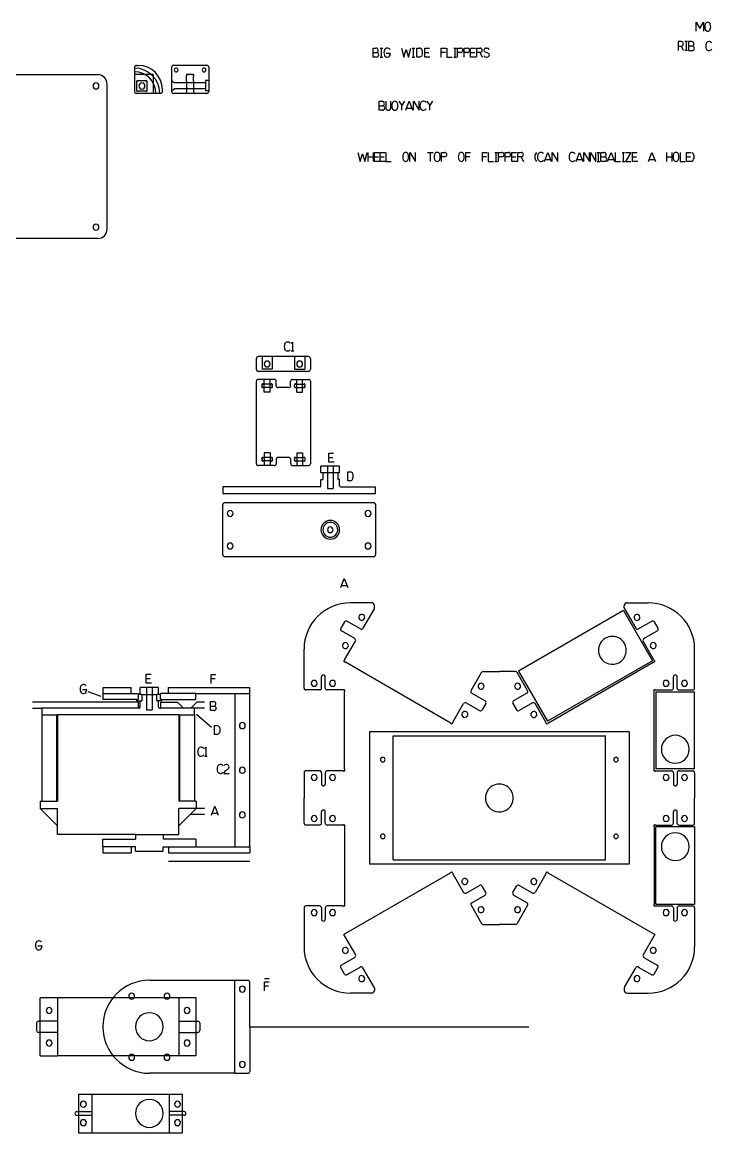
# Model space of a CAD drawing. Header units: inches. Extents: x -146 to 45, y -22 to 80.
# Drawn here: x -23.49 to -8.9, y 29.36 to 52.88 of the extents above; entities that cross this region are included whole.
import ezdxf

# ---------------------------------------------------------------- set-up
doc = ezdxf.new("R2010")
doc.units = ezdxf.units.IN
doc.layers.get('0').update_dxf_attribs({"linetype": 'CONTINUOUS'})
for name, color, linetype in [('1', 7, 'CONTINUOUS'), ('2', 7, 'CONTINUOUS'), ('21', 7, 'CONTINUOUS'), ('22', 7, 'CONTINUOUS'), ('23', 7, 'CONTINUOUS'), ('24', 7, 'CONTINUOUS'), ('25', 7, 'CONTINUOUS'), ('3', 7, 'CONTINUOUS'), ('4', 7, 'CONTINUOUS'), ('5', 7, 'CONTINUOUS'), ('6', 7, 'CONTINUOUS')]:
    doc.layers.add(name, color=color, linetype=linetype)

msp = doc.modelspace()

# ---------------------------------------------------------------- linework, layer by layer
at = {"color": 0, "linetype": 'CONTINUOUS'}
for p, q in [((-21.787, 38.788), (-21.185, 38.788)), ((-21.787, 38.788), (-21.787, 38.663)), ((-21.185, 38.663), (-21.185, 38.788)), ((-20.397, 38.663), (-20.397, 38.788)), ((-20.397, 38.788), (-18.676, 38.788)), ((-19.818, 38.663), (-18.676, 38.663)), ((-18.676, 38.663), (-18.676, 38.788)), ((-21.787, 35.415), (-21.787, 35.29)), ((-21.787, 35.29), (-21.185, 35.29)), ((-21.185, 35.415), (-21.185, 35.29)), ((-20.397, 35.415), (-20.397, 35.29)), ((-20.397, 35.29), (-18.676, 35.29)), ((-19.807, 35.415), (-18.676, 35.415)), ((-18.676, 35.415), (-18.676, 35.29)), ((-20.802, 32.591), (-18.991, 32.591)), ((-18.991, 32.591), (-18.716, 32.591)), ((-18.676, 31.606), (-18.676, 32.551)), ((-18.676, 31.606), (-18.676, 30.662)), ((-18.676, 31.606), (-12.771, 31.606)), ((-18.991, 30.622), (-20.802, 30.622)), ((-18.991, 30.622), (-18.716, 30.622))]:
    msp.add_line(p, q, dxfattribs=at)
for centre, radius, start, end in [((-20.802, 31.606), 0.984, 90, 270), ((-18.834, 32.404), 0.063, 360, 180), ((-18.716, 32.551), 0.0394, 360, 90), ((-21.176, 32.254), 0.063, 360, 180), ((-21.176, 32.254), 0.063, 180, 360), ((-20.428, 32.254), 0.063, 360, 180), ((-20.428, 32.254), 0.063, 180, 360), ((-18.834, 32.404), 0.063, 180, 360), ((-20.802, 31.606), 0.295, 360, 180), ((-20.802, 31.606), 0.295, 180, 360), ((-21.176, 30.959), 0.063, 360, 180), ((-21.176, 30.959), 0.063, 180, 360), ((-20.428, 30.959), 0.063, 360, 180), ((-20.428, 30.959), 0.063, 180, 360), ((-18.834, 30.809), 0.063, 360, 180), ((-18.834, 30.809), 0.063, 180, 360), ((-18.716, 30.662), 0.0394, 270, 360)]:
    msp.add_arc(centre, radius, start, end, dxfattribs=at)
at = {"layer": '1', "color": 1, "linetype": 'CONTINUOUS'}
for centre, start, end in [((-18.309, 45.642), 360, 180), ((-18.309, 45.642), 180, 360), ((-17.62, 45.642), 360, 180), ((-17.62, 45.642), 180, 360), ((-19.09, 42.476), 360, 180), ((-19.09, 42.476), 180, 360), ((-16.173, 42.476), 360, 180), ((-16.173, 42.476), 180, 360), ((-19.09, 41.787), 360, 180), ((-19.09, 41.787), 180, 360), ((-16.173, 41.787), 360, 180), ((-16.173, 41.787), 180, 360)]:
    msp.add_arc(centre, 0.063, start, end, dxfattribs=at)
at = {"layer": '2', "color": 2, "linetype": 'CONTINUOUS'}
for p, q in [((-18.535, 45.642), (-18.535, 45.76)), ((-18.535, 45.524), (-18.535, 45.642)), ((-18.456, 45.8), (-18.496, 45.8)), ((-17.433, 45.8), (-18.456, 45.8)), ((-17.393, 45.76), (-17.393, 45.642)), ((-17.393, 45.642), (-17.393, 45.524)), ((-17.433, 45.485), (-18.496, 45.485)), ((-18.535, 43.529), (-18.535, 45.275)), ((-18.157, 45.314), (-18.496, 45.314)), ((-18.417, 45.173), (-18.417, 45.188)), ((-18.228, 45.216), (-18.389, 45.216)), ((-18.2, 45.173), (-18.2, 45.188)), ((-18.118, 45.181), (-18.118, 45.275)), ((-17.811, 45.181), (-17.811, 45.275)), ((-17.771, 45.314), (-17.433, 45.314)), ((-17.728, 45.173), (-17.728, 45.188)), ((-17.7, 45.216), (-17.539, 45.216)), ((-17.511, 45.173), (-17.511, 45.188)), ((-17.393, 45.275), (-17.393, 43.529)), ((-18.228, 45.145), (-18.389, 45.145)), ((-17.85, 45.141), (-18.078, 45.141)), ((-17.7, 45.145), (-17.539, 45.145)), ((-18.417, 43.631), (-18.417, 43.616)), ((-18.228, 43.659), (-18.389, 43.659)), ((-18.228, 43.588), (-18.389, 43.588)), ((-18.2, 43.631), (-18.2, 43.616)), ((-18.118, 43.623), (-18.118, 43.529)), ((-17.85, 43.663), (-18.078, 43.663)), ((-17.811, 43.623), (-17.811, 43.529)), ((-17.728, 43.631), (-17.728, 43.616)), ((-17.7, 43.659), (-17.539, 43.659)), ((-17.7, 43.588), (-17.539, 43.588)), ((-17.511, 43.631), (-17.511, 43.616)), ((-18.157, 43.49), (-18.496, 43.49)), ((-17.771, 43.49), (-17.433, 43.49)), ((-17.169, 43.336), (-17.169, 43.479)), ((-17.031, 43.479), (-17.169, 43.479)), ((-17.13, 43.336), (-17.169, 43.336)), ((-16.815, 43.336), (-17.13, 43.336)), ((-17.13, 43.336), (-17.13, 43.199)), ((-16.913, 43.479), (-17.031, 43.479)), ((-16.775, 43.479), (-16.913, 43.479)), ((-16.815, 43.336), (-16.815, 43.199)), ((-16.775, 43.336), (-16.815, 43.336)), ((-16.775, 43.336), (-16.775, 43.479)), ((-17.189, 43.043), (-19.248, 43.043)), ((-19.248, 43.043), (-19.248, 42.899)), ((-17.169, 43.062), (-17.169, 43.199)), ((-17.169, 43.199), (-17.13, 43.199)), ((-16.775, 43.199), (-16.815, 43.199)), ((-16.775, 43.062), (-16.775, 43.199)), ((-16.756, 43.043), (-16.015, 43.043)), ((-16.015, 42.899), (-16.015, 43.043)), ((-19.248, 42.899), (-16.015, 42.899)), ((-19.248, 41.6), (-19.248, 42.663)), ((-16.054, 42.702), (-19.208, 42.702)), ((-16.015, 42.663), (-16.015, 41.6)), ((-16.054, 41.56), (-19.208, 41.56)), ((-20.999, 38.645), (-20.999, 38.788)), ((-20.861, 38.788), (-20.999, 38.788)), ((-20.96, 38.645), (-20.999, 38.645)), ((-20.96, 38.645), (-20.96, 38.509)), ((-20.96, 38.645), (-20.861, 38.645)), ((-20.743, 38.788), (-20.861, 38.788)), ((-20.861, 38.645), (-20.743, 38.645)), ((-20.606, 38.788), (-20.743, 38.788)), ((-20.743, 38.645), (-20.645, 38.645)), ((-20.606, 38.645), (-20.645, 38.645)), ((-20.645, 38.509), (-20.645, 38.645)), ((-20.606, 38.645), (-20.606, 38.788)), ((-18.991, 38.663), (-18.991, 35.415)), ((-18.676, 35.415), (-18.676, 38.663)), ((-23.078, 38.352), (-23.078, 38.209)), ((-21.039, 38.352), (-23.078, 38.352)), ((-21.019, 38.352), (-21.039, 38.352)), ((-20.999, 38.372), (-20.999, 38.509)), ((-20.999, 38.509), (-20.96, 38.509)), ((-20.606, 38.509), (-20.645, 38.509)), ((-20.606, 38.372), (-20.606, 38.509)), ((-20.586, 38.352), (-20.566, 38.352)), ((-20.082, 38.352), (-20.566, 38.352)), ((-19.924, 38.352), (-20.082, 38.352)), ((-19.845, 38.352), (-19.924, 38.352)), ((-19.845, 38.209), (-19.845, 38.352)), ((-23.078, 38.209), (-23.078, 36.384)), ((-23.078, 38.209), (-22.763, 38.209)), ((-22.763, 36.384), (-22.763, 38.209)), ((-22.763, 38.209), (-22.744, 38.209)), ((-20.179, 38.209), (-20.16, 38.209)), ((-20.16, 36.384), (-20.16, 38.209)), ((-20.16, 38.209), (-19.845, 38.209)), ((-19.845, 38.209), (-19.845, 36.384)), ((-18.991, 30.622), (-18.991, 32.591))]:
    msp.add_line(p, q, dxfattribs=at)
for centre, radius, start, end in [((-18.496, 45.76), 0.0394, 90, 180), ((-17.433, 45.76), 0.0394, 360, 90), ((-18.496, 45.524), 0.0394, 180, 270), ((-17.433, 45.524), 0.0394, 270, 0), ((-18.496, 45.275), 0.0394, 90, 180), ((-18.406, 45.205), 0.0157, 135, 211.3997), ((-18.406, 45.156), 0.0157, 148.6003, 225), ((-18.433, 45.188), 0.0157, 360, 31.3997), ((-18.433, 45.173), 0.0157, 328.6003, 0), ((-18.406, 45.205), 0.0157, 58.6003, 135), ((-18.389, 45.232), 0.0157, 238.6003, 270), ((-18.228, 45.232), 0.0157, 270, 301.3997), ((-18.212, 45.205), 0.0157, 45, 121.3997), ((-18.212, 45.205), 0.0157, 328.6003, 45), ((-18.185, 45.188), 0.0157, 148.6003, 180), ((-18.185, 45.173), 0.0157, 180, 211.3997), ((-18.212, 45.156), 0.0157, 315, 31.3997), ((-18.157, 45.275), 0.0394, 360, 90), ((-18.078, 45.181), 0.0394, 180, 270), ((-17.85, 45.181), 0.0394, 270, 360), ((-17.771, 45.275), 0.0394, 90, 180), ((-17.717, 45.205), 0.0157, 135, 211.3997), ((-17.717, 45.156), 0.0157, 148.6003, 225), ((-17.744, 45.188), 0.0157, 360, 31.3997), ((-17.744, 45.173), 0.0157, 328.6003, 0), ((-17.717, 45.205), 0.0157, 58.6003, 135), ((-17.7, 45.232), 0.0157, 238.6003, 270), ((-17.539, 45.232), 0.0157, 270, 301.3997), ((-17.523, 45.205), 0.0157, 45, 121.3997), ((-17.523, 45.205), 0.0157, 328.6003, 45), ((-17.496, 45.188), 0.0157, 148.6003, 180), ((-17.496, 45.173), 0.0157, 180, 211.3997), ((-17.523, 45.156), 0.0157, 315, 31.3997), ((-17.433, 45.275), 0.0394, 360, 90), ((-18.406, 45.156), 0.0157, 225, 301.3997), ((-18.389, 45.129), 0.0157, 90, 121.3997), ((-18.228, 45.129), 0.0157, 58.6003, 90), ((-18.212, 45.156), 0.0157, 238.6003, 315), ((-17.717, 45.156), 0.0157, 225, 301.3997), ((-17.7, 45.129), 0.0157, 90, 121.3997), ((-17.539, 45.129), 0.0157, 58.6003, 90), ((-17.523, 45.156), 0.0157, 238.6003, 315), ((-18.496, 43.529), 0.0394, 180, 270), ((-18.406, 43.648), 0.0157, 135, 211.3997), ((-18.406, 43.599), 0.0157, 148.6003, 225), ((-18.433, 43.631), 0.0157, 360, 31.3997), ((-18.433, 43.616), 0.0157, 328.6003, 0), ((-18.406, 43.648), 0.0157, 58.6003, 135), ((-18.406, 43.599), 0.0157, 225, 301.3997), ((-18.389, 43.675), 0.0157, 238.6003, 270), ((-18.389, 43.572), 0.0157, 90, 121.3997), ((-18.228, 43.675), 0.0157, 270, 301.3997), ((-18.228, 43.572), 0.0157, 58.6003, 90), ((-18.212, 43.648), 0.0157, 45, 121.3997), ((-18.212, 43.599), 0.0157, 238.6003, 315), ((-18.212, 43.648), 0.0157, 328.6003, 45), ((-18.185, 43.631), 0.0157, 148.6003, 180), ((-18.185, 43.616), 0.0157, 180, 211.3997), ((-18.212, 43.599), 0.0157, 315, 31.3997), ((-18.157, 43.529), 0.0394, 270, 360), ((-18.078, 43.623), 0.0394, 90, 180), ((-17.85, 43.623), 0.0394, 0, 90), ((-17.771, 43.529), 0.0394, 180, 270), ((-17.717, 43.648), 0.0157, 135, 211.3997), ((-17.717, 43.599), 0.0157, 148.6003, 225), ((-17.744, 43.631), 0.0157, 360, 31.3997), ((-17.744, 43.616), 0.0157, 328.6003, 0), ((-17.717, 43.648), 0.0157, 58.6003, 135), ((-17.717, 43.599), 0.0157, 225, 301.3997), ((-17.7, 43.675), 0.0157, 238.6003, 270), ((-17.7, 43.572), 0.0157, 90, 121.3997), ((-17.539, 43.675), 0.0157, 270, 301.3997), ((-17.539, 43.572), 0.0157, 58.6003, 90), ((-17.523, 43.648), 0.0157, 45, 121.3997), ((-17.523, 43.599), 0.0157, 238.6003, 315), ((-17.523, 43.648), 0.0157, 328.6003, 45), ((-17.496, 43.631), 0.0157, 148.6003, 180), ((-17.496, 43.616), 0.0157, 180, 211.3997), ((-17.523, 43.599), 0.0157, 315, 31.3997), ((-17.433, 43.529), 0.0394, 270, 0), ((-17.189, 43.062), 0.0197, 270, 0), ((-16.756, 43.062), 0.0197, 180, 270), ((-19.208, 42.663), 0.0394, 90, 180), ((-16.054, 42.663), 0.0394, 360, 90), ((-19.208, 41.6), 0.0394, 180, 270), ((-16.054, 41.6), 0.0394, 270, 0), ((-21.019, 38.372), 0.0197, 270, 0), ((-20.586, 38.372), 0.0197, 180, 270)]:
    msp.add_arc(centre, radius, start, end, dxfattribs=at)
at = {"layer": '21', "color": 21, "linetype": 'CONTINUOUS'}
for p, q in [((-18.372, 45.047), (-18.372, 45.314)), ((-18.246, 45.047), (-18.246, 45.314)), ((-17.683, 45.047), (-17.683, 45.314)), ((-17.557, 45.047), (-17.557, 45.314)), ((-18.246, 45.047), (-18.372, 45.047)), ((-17.683, 45.047), (-17.557, 45.047)), ((-18.372, 43.757), (-18.372, 43.49)), ((-18.246, 43.757), (-18.372, 43.757)), ((-18.246, 43.757), (-18.246, 43.49)), ((-17.683, 43.757), (-17.557, 43.757)), ((-17.683, 43.757), (-17.683, 43.49)), ((-17.557, 43.757), (-17.557, 43.49)), ((-17.031, 43.479), (-17.031, 43.006)), ((-16.913, 43.479), (-16.913, 43.006)), ((-17.031, 43.006), (-16.913, 43.006))]:
    msp.add_line(p, q, dxfattribs=at)
at = {"layer": '22', "color": 22, "linetype": 'CONTINUOUS'}
for p, q in [((-18.417, 45.8), (-18.417, 45.534)), ((-18.2, 45.8), (-18.2, 45.534)), ((-17.728, 45.8), (-17.728, 45.534)), ((-17.511, 45.8), (-17.511, 45.534)), ((-18.2, 45.534), (-18.417, 45.534)), ((-17.728, 45.534), (-17.511, 45.534)), ((-20.861, 38.788), (-20.861, 38.645)), ((-20.861, 38.645), (-20.861, 38.316)), ((-20.743, 38.788), (-20.743, 38.645)), ((-20.743, 38.645), (-20.743, 38.316)), ((-20.861, 38.316), (-20.743, 38.316))]:
    msp.add_line(p, q, dxfattribs=at)
for radius, start, end in [(0.197, 360, 180), (0.197, 180, 360), (0.157, 360, 180), (0.157, 180, 360), (0.0591, 360, 180), (0.0591, 180, 360)]:
    msp.add_arc((-16.972, 42.131), radius, start, end, dxfattribs=at)
at = {"layer": '23', "color": 23, "linetype": 'CONTINUOUS'}
for radius in [0.535, 0.457]:
    msp.add_arc((-21.118, 51.372), radius, 360, 90, dxfattribs=at)
at = {"layer": '24', "color": 24, "linetype": 'CONTINUOUS'}
for p, q in [((-20.72, 51.77), (-21.118, 51.77)), ((-20.72, 51.77), (-20.72, 51.372)), ((-20.333, 51.652), (-20.278, 51.597)), ((-19.616, 51.597), (-20.278, 51.597)), ((-19.545, 51.642), (-19.616, 51.642)), ((-19.616, 51.642), (-19.616, 51.597)), ((-19.616, 51.597), (-19.616, 51.425)), ((-20.333, 51.416), (-20.278, 51.471)), ((-19.616, 51.471), (-20.278, 51.471)), ((-19.827, 51.372), (-20.051, 51.372)), ((-19.545, 51.425), (-19.616, 51.425)), ((-20.397, 35.112), (-18.676, 35.112))]:
    msp.add_line(p, q, dxfattribs=at)
at = {"layer": '25', "color": 25, "linetype": 'CONTINUOUS'}
for p, q in [((-10.768, 40.42), (-12.99, 39.138)), ((-10.768, 40.42), (-10.155, 39.358)), ((-10.155, 39.358), (-12.377, 38.076)), ((-12.99, 39.138), (-12.377, 38.076)), ((-10.079, 38.699), (-9.261, 38.699)), ((-10.079, 38.699), (-10.079, 37.066)), ((-9.261, 37.066), (-9.261, 38.699)), ((-16.144, 37.851), (-16.144, 35.051)), ((-10.644, 37.851), (-16.144, 37.851)), ((-15.644, 37.764), (-11.144, 37.764)), ((-15.644, 35.139), (-15.644, 37.764)), ((-11.144, 35.139), (-11.144, 37.764)), ((-10.644, 37.851), (-10.644, 35.051)), ((-9.261, 37.066), (-10.079, 37.066)), ((-9.261, 35.837), (-10.079, 35.837)), ((-10.079, 34.203), (-10.079, 35.837)), ((-9.261, 35.837), (-9.261, 34.203)), ((-10.644, 35.051), (-16.144, 35.051)), ((-15.644, 35.139), (-11.144, 35.139)), ((-10.079, 34.203), (-9.261, 34.203))]:
    msp.add_line(p, q, dxfattribs=at)
for centre, start, end in [((-11.002, 39.578), 30, 210), ((-11.002, 39.578), 210, 30), ((-9.67, 37.483), 0, 180), ((-9.67, 37.483), 180, 0), ((-13.394, 36.451), 30, 210), ((-13.394, 36.451), 210, 30), ((-9.67, 35.42), 360, 180), ((-9.67, 35.42), 180, 360)]:
    msp.add_arc(centre, 0.295, start, end, dxfattribs=at)
at = {"layer": '3', "color": 3, "linetype": 'CONTINUOUS'}
for centre, radius, start, end in [((-20.234, 51.868), 0.0394, 360, 180), ((-20.234, 51.868), 0.0394, 180, 360), ((-19.644, 51.868), 0.0394, 360, 180), ((-19.644, 51.868), 0.0394, 180, 360), ((-21.931, 51.53), 0.063, 360, 180), ((-21.931, 51.53), 0.063, 180, 360), ((-21.931, 48.538), 0.063, 360, 180), ((-21.931, 48.538), 0.063, 180, 0), ((-16.307, 40.276), 0.063, 60, 240), ((-16.307, 40.276), 0.063, 240, 60), ((-10.481, 40.276), 0.063, 120, 300), ((-10.481, 40.276), 0.063, 300, 120), ((-16.652, 39.679), 0.063, 60, 240), ((-16.652, 39.679), 0.063, 240, 60), ((-10.137, 39.679), 0.063, 120, 300), ((-10.137, 39.679), 0.063, 300, 120), ((-17.314, 38.879), 0.063, 360, 180), ((-17.314, 38.879), 0.063, 180, 360), ((-16.924, 38.879), 0.063, 360, 180), ((-16.924, 38.879), 0.063, 180, 360), ((-13.781, 38.817), 0.063, 60, 240), ((-13.781, 38.817), 0.063, 240, 60), ((-13.008, 38.817), 0.063, 120, 300), ((-13.008, 38.817), 0.063, 300, 120), ((-9.865, 38.879), 0.063, 360, 180), ((-9.865, 38.879), 0.063, 180, 360), ((-9.475, 38.879), 0.063, 360, 180), ((-9.475, 38.879), 0.063, 180, 360), ((-14.125, 38.22), 0.063, 60, 240), ((-14.125, 38.22), 0.063, 240, 60), ((-12.664, 38.22), 0.063, 120, 300), ((-12.664, 38.22), 0.063, 300, 120), ((-17.314, 36.886), 0.063, 360, 180), ((-16.924, 36.886), 0.063, 360, 180), ((-9.865, 36.886), 0.063, 360, 180), ((-9.475, 36.886), 0.063, 360, 180), ((-17.314, 36.886), 0.063, 180, 360), ((-16.924, 36.886), 0.063, 180, 360), ((-9.865, 36.886), 0.063, 180, 360), ((-9.475, 36.886), 0.063, 180, 360), ((-17.314, 36.016), 0.063, 360, 180), ((-17.314, 36.016), 0.063, 180, 0), ((-16.924, 36.016), 0.063, 360, 180), ((-16.924, 36.016), 0.063, 180, 0), ((-9.865, 36.016), 0.063, 360, 180), ((-9.865, 36.016), 0.063, 180, 0), ((-9.475, 36.016), 0.063, 360, 180), ((-9.475, 36.016), 0.063, 180, 0), ((-14.125, 34.682), 0.063, 120, 300), ((-14.125, 34.682), 0.063, 300, 120), ((-12.664, 34.682), 0.063, 60, 240), ((-12.664, 34.682), 0.063, 240, 60), ((-13.781, 34.086), 0.063, 120, 300), ((-13.781, 34.086), 0.063, 300, 120), ((-13.008, 34.086), 0.063, 60, 240), ((-13.008, 34.086), 0.063, 240, 60), ((-17.314, 34.024), 0.063, 360, 180), ((-17.314, 34.024), 0.063, 180, 0), ((-16.924, 34.024), 0.063, 360, 180), ((-16.924, 34.024), 0.063, 180, 0), ((-9.865, 34.024), 0.063, 360, 180), ((-9.865, 34.024), 0.063, 180, 0), ((-9.475, 34.024), 0.063, 360, 180), ((-9.475, 34.024), 0.063, 180, 0), ((-16.652, 33.224), 0.063, 120, 300), ((-16.652, 33.224), 0.063, 300, 120), ((-10.137, 33.224), 0.063, 60, 240), ((-10.137, 33.224), 0.063, 240, 60), ((-16.307, 32.627), 0.063, 120, 300), ((-16.307, 32.627), 0.063, 300, 120), ((-10.481, 32.627), 0.063, 60, 240), ((-10.481, 32.627), 0.063, 240, 60), ((-22.921, 31.951), 0.063, 90, 270), ((-22.921, 31.951), 0.063, 270, 90), ((-20.003, 31.951), 0.063, 90, 270), ((-20.003, 31.951), 0.063, 270, 90), ((-22.921, 31.262), 0.063, 90, 270), ((-22.921, 31.262), 0.063, 270, 90), ((-20.003, 31.262), 0.063, 90, 270), ((-20.003, 31.262), 0.063, 270, 90), ((-22.198, 29.966), 0.063, 90, 270), ((-22.198, 29.966), 0.063, 270, 90), ((-20.206, 29.966), 0.063, 90, 270), ((-20.206, 29.966), 0.063, 270, 90), ((-22.198, 29.576), 0.063, 90, 270), ((-22.198, 29.576), 0.063, 270, 90), ((-20.206, 29.576), 0.063, 90, 270), ((-20.206, 29.576), 0.063, 270, 90)]:
    msp.add_arc(centre, radius, start, end, dxfattribs=at)
at = {"layer": '4', "color": 4, "linetype": 'CONTINUOUS'}
for p, q in [((-21.118, 51.926), (-21.118, 51.412)), ((-21.076, 51.965), (-21.037, 51.965)), ((-20.333, 51.927), (-20.333, 51.412)), ((-20.293, 51.967), (-19.585, 51.967)), ((-19.901, 51.77), (-19.978, 51.77)), ((-19.545, 51.927), (-19.545, 51.412)), ((-21.068, 51.456), (-21.068, 51.604)), ((-20.886, 51.638), (-21.034, 51.638)), ((-20.852, 51.604), (-20.852, 51.456)), ((-20.012, 51.641), (-20.012, 51.735)), ((-20.012, 51.641), (-20.012, 51.412)), ((-19.866, 51.641), (-19.866, 51.735)), ((-19.866, 51.641), (-19.866, 51.412)), ((-20.564, 51.372), (-21.078, 51.372)), ((-20.886, 51.421), (-21.034, 51.421)), ((-20.525, 51.414), (-20.525, 51.453)), ((-20.051, 51.372), (-20.293, 51.372)), ((-19.585, 51.372), (-19.827, 51.372)), ((-16.095, 40.585), (-16.544, 40.585)), ((-16.043, 40.46), (-16.282, 40.045)), ((-16.037, 40.48), (-16.037, 40.528)), ((-10.751, 40.48), (-10.751, 40.528)), ((-10.746, 40.46), (-10.507, 40.045)), ((-10.694, 40.585), (-10.245, 40.585)), ((-16.673, 40.18), (-16.752, 40.044)), ((-16.454, 39.826), (-16.737, 39.99)), ((-16.336, 40.031), (-16.619, 40.194)), ((-10.453, 40.031), (-10.17, 40.194)), ((-10.335, 39.826), (-10.052, 39.99)), ((-10.116, 40.18), (-10.037, 40.044)), ((-16.668, 39.378), (-16.44, 39.773)), ((-10.121, 39.378), (-10.349, 39.773)), ((-17.528, 38.778), (-17.528, 39.601)), ((-9.261, 38.778), (-9.261, 39.601)), ((-14.432, 38.042), (-16.653, 39.324)), ((-12.357, 38.042), (-10.136, 39.324)), ((-13.993, 38.724), (-13.771, 39.108)), ((-13.736, 39.128), (-13.394, 39.128)), ((-13.052, 39.128), (-13.394, 39.128)), ((-12.796, 38.724), (-13.018, 39.108)), ((-17.158, 38.778), (-17.158, 39.018)), ((-17.079, 38.778), (-17.079, 39.018)), ((-9.709, 38.778), (-9.709, 39.018)), ((-9.631, 38.778), (-9.631, 39.018)), ((-17.198, 38.739), (-17.489, 38.739)), ((-16.709, 38.739), (-17.04, 38.739)), ((-16.67, 37.066), (-16.67, 38.699)), ((-13.978, 38.67), (-13.695, 38.506)), ((-12.81, 38.67), (-13.093, 38.506)), ((-10.119, 37.066), (-10.119, 38.699)), ((-10.079, 38.739), (-9.749, 38.739)), ((-9.591, 38.739), (-9.3, 38.739)), ((-21.039, 38.477), (-23.275, 38.477)), ((-23.275, 38.352), (-23.078, 38.352)), ((-21.039, 38.477), (-21.039, 38.352)), ((-20.566, 38.477), (-20.207, 38.477)), ((-20.566, 38.477), (-20.566, 38.352)), ((-20.207, 38.477), (-20.082, 38.352)), ((-19.799, 38.477), (-19.924, 38.352)), ((-19.631, 38.352), (-19.845, 38.352)), ((-19.631, 38.477), (-19.799, 38.477)), ((-14.378, 38.056), (-14.15, 38.451)), ((-14.096, 38.465), (-13.813, 38.302)), ((-13.681, 38.453), (-13.76, 38.316)), ((-13.108, 38.453), (-13.029, 38.316)), ((-12.692, 38.465), (-12.975, 38.302)), ((-12.411, 38.056), (-12.639, 38.451)), ((-17.528, 36.987), (-17.528, 36.451)), ((-17.198, 37.026), (-17.489, 37.026)), ((-17.158, 36.987), (-17.158, 36.747)), ((-17.079, 36.987), (-17.079, 36.747)), ((-16.709, 37.026), (-17.04, 37.026)), ((-10.079, 37.026), (-9.749, 37.026)), ((-9.709, 36.987), (-9.709, 36.747)), ((-9.631, 36.987), (-9.631, 36.747)), ((-9.591, 37.026), (-9.3, 37.026)), ((-9.261, 36.987), (-9.261, 36.451)), ((-19.631, 36.226), (-19.813, 36.226)), ((-17.528, 35.916), (-17.528, 36.451)), ((-9.261, 35.916), (-9.261, 36.451)), ((-19.631, 36.101), (-19.938, 36.101)), ((-17.158, 35.916), (-17.158, 36.156)), ((-17.079, 35.916), (-17.079, 36.156)), ((-9.709, 35.916), (-9.709, 36.156)), ((-9.631, 35.916), (-9.631, 36.156)), ((-17.198, 35.877), (-17.489, 35.877)), ((-16.709, 35.877), (-17.04, 35.877)), ((-16.67, 35.837), (-16.67, 34.203)), ((-10.119, 35.837), (-10.119, 34.203)), ((-10.079, 35.877), (-9.749, 35.877)), ((-9.591, 35.877), (-9.3, 35.877)), ((-14.432, 34.861), (-16.653, 33.579)), ((-14.378, 34.847), (-14.15, 34.452)), ((-12.411, 34.847), (-12.639, 34.452)), ((-12.357, 34.861), (-10.136, 33.579)), ((-14.096, 34.438), (-13.813, 34.601)), ((-13.681, 34.45), (-13.76, 34.587)), ((-13.108, 34.45), (-13.029, 34.587)), ((-12.692, 34.438), (-12.975, 34.601)), ((-13.978, 34.233), (-13.695, 34.396)), ((-12.81, 34.233), (-13.093, 34.396)), ((-17.528, 34.125), (-17.528, 33.302)), ((-17.198, 34.164), (-17.489, 34.164)), ((-17.158, 34.125), (-17.158, 33.884)), ((-17.079, 34.125), (-17.079, 33.884)), ((-16.709, 34.164), (-17.04, 34.164)), ((-13.993, 34.179), (-13.771, 33.794)), ((-12.796, 34.179), (-13.018, 33.794)), ((-10.079, 34.164), (-9.749, 34.164)), ((-9.709, 34.125), (-9.709, 33.884)), ((-9.631, 34.125), (-9.631, 33.884)), ((-9.591, 34.164), (-9.3, 34.164)), ((-9.261, 34.125), (-9.261, 33.302)), ((-13.736, 33.775), (-13.394, 33.775)), ((-13.052, 33.775), (-13.394, 33.775)), ((-16.668, 33.525), (-16.44, 33.13)), ((-10.121, 33.525), (-10.349, 33.13)), ((-16.454, 33.076), (-16.737, 32.913)), ((-10.335, 33.076), (-10.052, 32.913)), ((-16.673, 32.723), (-16.752, 32.859)), ((-16.336, 32.872), (-16.619, 32.708)), ((-16.043, 32.442), (-16.282, 32.857)), ((-10.746, 32.442), (-10.507, 32.857)), ((-10.453, 32.872), (-10.17, 32.708)), ((-10.116, 32.723), (-10.037, 32.859)), ((-16.095, 32.318), (-16.544, 32.318)), ((-16.037, 32.423), (-16.037, 32.375)), ((-10.751, 32.423), (-10.751, 32.375)), ((-10.694, 32.318), (-10.245, 32.318)), ((-23.189, 31.685), (-23.189, 31.528)), ((-22.744, 31.725), (-23.15, 31.725)), ((-20.179, 31.725), (-19.774, 31.725)), ((-19.734, 31.685), (-19.734, 31.528)), ((-22.744, 31.488), (-23.15, 31.488)), ((-20.179, 31.488), (-19.774, 31.488)), ((-22.338, 29.81), (-22.019, 29.81)), ((-22.338, 29.731), (-22.019, 29.731)), ((-20.066, 29.81), (-20.385, 29.81)), ((-20.066, 29.731), (-20.385, 29.731))]:
    msp.add_line(p, q, dxfattribs=at)
for centre, radius, start, end in [((-21.078, 51.926), 0.0394, 85.9331, 180), ((-21.037, 51.453), 0.512, 360, 90), ((-20.293, 51.927), 0.0394, 90, 180), ((-19.998, 51.756), 0.0197, 135, 211.3997), ((-20.032, 51.735), 0.0197, 0, 31.3997), ((-19.998, 51.756), 0.0197, 58.6003, 135), ((-19.978, 51.79), 0.0197, 238.6003, 270), ((-19.901, 51.79), 0.0197, 270, 301.3997), ((-19.88, 51.756), 0.0197, 45, 121.3997), ((-19.88, 51.756), 0.0197, 328.6003, 45), ((-19.847, 51.735), 0.0197, 148.6003, 180), ((-19.585, 51.927), 0.0394, 360, 90), ((-21.055, 51.624), 0.0197, 135, 211.3997), ((-21.088, 51.604), 0.0197, 360, 31.3997), ((-21.055, 51.624), 0.0197, 58.6003, 135), ((-21.034, 51.658), 0.0197, 238.6003, 270), ((-20.96, 51.53), 0.065, 360, 180), ((-20.96, 51.53), 0.065, 180, 360), ((-20.886, 51.658), 0.0197, 270, 301.3997), ((-20.866, 51.624), 0.0197, 45, 121.3997), ((-20.866, 51.624), 0.0197, 328.6003, 45), ((-20.832, 51.604), 0.0197, 148.6003, 180), ((-21.078, 51.412), 0.0394, 180, 270), ((-21.055, 51.435), 0.0197, 148.6003, 225), ((-21.088, 51.456), 0.0197, 328.6003, 360), ((-21.055, 51.435), 0.0197, 225, 301.3997), ((-21.034, 51.402), 0.0197, 90, 121.3997), ((-20.886, 51.402), 0.0197, 58.6003, 90), ((-20.866, 51.435), 0.0197, 238.6003, 315), ((-20.832, 51.456), 0.0197, 180, 211.3997), ((-20.866, 51.435), 0.0197, 315, 31.3997), ((-20.564, 51.412), 0.0394, 270, 4.0669), ((-20.293, 51.412), 0.0394, 180, 270), ((-20.051, 51.412), 0.0394, 270, 0), ((-19.827, 51.412), 0.0394, 180, 270), ((-19.585, 51.412), 0.0394, 270, 0), ((-16.544, 39.601), 0.984, 90, 180), ((-16.095, 40.528), 0.0573, 360, 90), ((-16.077, 40.48), 0.0394, 330, 360), ((-10.694, 40.528), 0.0573, 90, 180), ((-10.712, 40.48), 0.0394, 180, 210), ((-10.245, 39.601), 0.984, 360, 90), ((-16.717, 40.024), 0.0394, 150, 240), ((-16.639, 40.16), 0.0394, 60, 150), ((-16.316, 40.065), 0.0394, 240, 330), ((-10.472, 40.065), 0.0394, 210, 300), ((-10.15, 40.16), 0.0394, 30, 120), ((-10.071, 40.024), 0.0394, 300, 30), ((-16.474, 39.792), 0.0394, 330, 60), ((-10.315, 39.792), 0.0394, 120, 210), ((-16.668, 39.349), 0.0197, 124.4712, 195), ((-16.668, 39.349), 0.0197, 195, 265.5288), ((-16.702, 39.398), 0.0394, 304.4712, 330), ((-16.673, 39.29), 0.0394, 60, 85.5288), ((-10.116, 39.29), 0.0394, 94.4712, 120), ((-10.087, 39.398), 0.0394, 210, 235.5288), ((-10.121, 39.349), 0.0197, 274.4712, 345), ((-10.121, 39.349), 0.0197, 345, 55.5288), ((-17.119, 39.018), 0.0394, 90, 180), ((-17.119, 39.018), 0.0394, 360, 90), ((-13.736, 39.089), 0.0394, 90, 150), ((-13.052, 39.089), 0.0394, 30, 90), ((-9.67, 39.018), 0.0394, 90, 180), ((-9.67, 39.018), 0.0394, 360, 90), ((-17.489, 38.778), 0.0394, 180, 270), ((-17.198, 38.778), 0.0394, 270, 360), ((-17.04, 38.778), 0.0394, 180, 270), ((-16.709, 38.778), 0.0394, 270, 295.5288), ((-16.684, 38.725), 0.0197, 45, 115.5288), ((-16.684, 38.725), 0.0197, 334.4712, 45), ((-16.631, 38.699), 0.0394, 154.4712, 180), ((-13.959, 38.704), 0.0394, 150, 240), ((-12.83, 38.704), 0.0394, 300, 30), ((-10.105, 38.725), 0.0197, 135, 205.5288), ((-10.158, 38.699), 0.0394, 360, 25.5288), ((-10.105, 38.725), 0.0197, 64.4712, 135), ((-10.079, 38.778), 0.0394, 244.4712, 270), ((-9.749, 38.778), 0.0394, 270, 360), ((-9.591, 38.778), 0.0394, 180, 270), ((-9.3, 38.778), 0.0394, 270, 360), ((-14.116, 38.431), 0.0394, 60, 150), ((-13.715, 38.472), 0.0394, 330, 60), ((-13.074, 38.472), 0.0394, 120, 210), ((-12.673, 38.431), 0.0394, 30, 120), ((-13.794, 38.336), 0.0394, 240, 330), ((-12.995, 38.336), 0.0394, 210, 300), ((-18.834, 37.984), 0.063, 360, 180), ((-18.834, 37.984), 0.063, 180, 360), ((-14.452, 38.008), 0.0394, 34.4712, 60), ((-14.403, 38.041), 0.0197, 214.4712, 285), ((-14.403, 38.041), 0.0197, 285, 355.5288), ((-14.344, 38.036), 0.0394, 150, 175.5288), ((-12.445, 38.036), 0.0394, 4.4712, 30), ((-12.386, 38.041), 0.0197, 184.4712, 255), ((-12.386, 38.041), 0.0197, 255, 325.5288), ((-12.337, 38.008), 0.0394, 120, 145.5288), ((-18.834, 37.039), 0.063, 360, 180), ((-18.834, 37.039), 0.063, 180, 360), ((-17.489, 36.987), 0.0394, 90, 180), ((-17.198, 36.987), 0.0394, 360, 90), ((-17.04, 36.987), 0.0394, 90, 180), ((-16.709, 36.987), 0.0394, 64.4712, 90), ((-16.684, 37.04), 0.0197, 244.4712, 315), ((-16.631, 37.066), 0.0394, 180, 205.5288), ((-16.684, 37.04), 0.0197, 315, 25.5288), ((-10.105, 37.04), 0.0197, 154.4712, 225), ((-10.158, 37.066), 0.0394, 334.4712, 360), ((-10.105, 37.04), 0.0197, 225, 295.5288), ((-10.079, 36.987), 0.0394, 90, 115.5288), ((-9.749, 36.987), 0.0394, 360, 90), ((-9.591, 36.987), 0.0394, 90, 180), ((-9.3, 36.987), 0.0394, 360, 90), ((-17.119, 36.747), 0.0394, 180, 270), ((-17.119, 36.747), 0.0394, 270, 0), ((-9.67, 36.747), 0.0394, 180, 270), ((-9.67, 36.747), 0.0394, 270, 360), ((-18.834, 36.094), 0.063, 360, 180), ((-18.834, 36.094), 0.063, 180, 0), ((-17.119, 36.156), 0.0394, 90, 180), ((-17.119, 36.156), 0.0394, 360, 90), ((-9.67, 36.156), 0.0394, 90, 180), ((-9.67, 36.156), 0.0394, 360, 90), ((-17.489, 35.916), 0.0394, 180, 270), ((-17.198, 35.916), 0.0394, 270, 0), ((-17.04, 35.916), 0.0394, 180, 270), ((-16.709, 35.916), 0.0394, 270, 295.5288), ((-16.684, 35.863), 0.0197, 45, 115.5288), ((-16.684, 35.863), 0.0197, 334.4712, 45), ((-16.631, 35.837), 0.0394, 154.4712, 180), ((-10.105, 35.863), 0.0197, 135, 205.5288), ((-10.158, 35.837), 0.0394, 360, 25.5288), ((-10.105, 35.863), 0.0197, 64.4712, 135), ((-10.079, 35.916), 0.0394, 244.4712, 270), ((-9.749, 35.916), 0.0394, 270, 360), ((-9.591, 35.916), 0.0394, 180, 270), ((-9.3, 35.916), 0.0394, 270, 360), ((-14.452, 34.895), 0.0394, 300, 325.5288), ((-14.403, 34.862), 0.0197, 75, 145.5288), ((-14.403, 34.862), 0.0197, 4.4712, 75), ((-14.344, 34.866), 0.0394, 184.4712, 210), ((-12.445, 34.866), 0.0394, 330, 355.5288), ((-12.386, 34.862), 0.0197, 105, 175.5288), ((-12.386, 34.862), 0.0197, 34.4712, 105), ((-12.337, 34.895), 0.0394, 214.4712, 240), ((-13.794, 34.567), 0.0394, 30, 120), ((-12.995, 34.567), 0.0394, 60, 150), ((-14.116, 34.472), 0.0394, 210, 300), ((-13.715, 34.431), 0.0394, 300, 30), ((-13.074, 34.431), 0.0394, 150, 240), ((-12.673, 34.472), 0.0394, 240, 330), ((-17.489, 34.125), 0.0394, 90, 180), ((-17.198, 34.125), 0.0394, 360, 90), ((-17.04, 34.125), 0.0394, 90, 180), ((-16.709, 34.125), 0.0394, 64.4712, 90), ((-16.684, 34.178), 0.0197, 244.4712, 315), ((-16.631, 34.203), 0.0394, 180, 205.5288), ((-16.684, 34.178), 0.0197, 315, 25.5288), ((-13.959, 34.199), 0.0394, 120, 210), ((-12.83, 34.199), 0.0394, 330, 60), ((-10.105, 34.178), 0.0197, 154.4712, 225), ((-10.158, 34.203), 0.0394, 334.4712, 360), ((-10.105, 34.178), 0.0197, 225, 295.5288), ((-10.079, 34.125), 0.0394, 90, 115.5288), ((-9.749, 34.125), 0.0394, 360, 90), ((-9.591, 34.125), 0.0394, 90, 180), ((-9.3, 34.125), 0.0394, 360, 90), ((-17.119, 33.884), 0.0394, 180, 270), ((-17.119, 33.884), 0.0394, 270, 0), ((-9.67, 33.884), 0.0394, 180, 270), ((-9.67, 33.884), 0.0394, 270, 360), ((-13.736, 33.814), 0.0394, 210, 270), ((-13.052, 33.814), 0.0394, 270, 330), ((-16.668, 33.554), 0.0197, 165, 235.5288), ((-16.668, 33.554), 0.0197, 94.4712, 165), ((-16.702, 33.505), 0.0394, 30, 55.5288), ((-16.673, 33.613), 0.0394, 274.4712, 300), ((-10.116, 33.613), 0.0394, 240, 265.5288), ((-10.087, 33.505), 0.0394, 124.4712, 150), ((-10.121, 33.554), 0.0197, 15, 85.5288), ((-10.121, 33.554), 0.0197, 304.4712, 15), ((-16.544, 33.302), 0.984, 180, 270), ((-10.245, 33.302), 0.984, 270, 360), ((-16.474, 33.11), 0.0394, 300, 30), ((-10.315, 33.11), 0.0394, 150, 240), ((-16.717, 32.879), 0.0394, 120, 210), ((-16.639, 32.743), 0.0394, 210, 300), ((-16.316, 32.838), 0.0394, 30, 120), ((-10.472, 32.838), 0.0394, 60, 150), ((-10.15, 32.743), 0.0394, 240, 330), ((-10.071, 32.879), 0.0394, 330, 60), ((-16.095, 32.375), 0.0573, 270, 0), ((-16.077, 32.423), 0.0394, 0, 30), ((-10.712, 32.423), 0.0394, 150, 180), ((-10.694, 32.375), 0.0573, 180, 270), ((-23.15, 31.685), 0.0394, 90, 180), ((-23.15, 31.528), 0.0394, 180, 270), ((-19.774, 31.685), 0.0394, 0, 90), ((-19.774, 31.528), 0.0394, 270, 0), ((-22.338, 29.771), 0.0394, 90, 180), ((-22.338, 29.771), 0.0394, 180, 270), ((-20.066, 29.771), 0.0394, 360, 90), ((-20.066, 29.771), 0.0394, 270, 0)]:
    msp.add_arc(centre, radius, start, end, dxfattribs=at)
at = {"layer": '5', "color": 5, "linetype": 'CONTINUOUS'}
for p, q in [((-21.892, 51.766), (-23.965, 51.766)), ((-21.695, 48.498), (-21.695, 51.569)), ((-21.892, 48.301), (-23.965, 48.301)), ((-20.999, 38.645), (-21.039, 38.645)), ((-20.566, 38.645), (-20.606, 38.645)), ((-21.07, 38.509), (-21.07, 38.538)), ((-21.07, 38.509), (-20.999, 38.509)), ((-20.535, 38.509), (-20.606, 38.509)), ((-20.535, 38.509), (-20.535, 38.538)), ((-22.744, 38.209), (-22.744, 36.384)), ((-20.179, 38.209), (-22.744, 38.209)), ((-20.179, 38.209), (-20.179, 36.384)), ((-23.11, 36.384), (-23.11, 36.226)), ((-23.11, 36.384), (-23.078, 36.384)), ((-22.744, 35.86), (-23.11, 36.226)), ((-23.11, 36.226), (-22.744, 36.226)), ((-23.078, 36.384), (-22.763, 36.384)), ((-22.763, 36.384), (-22.744, 36.384)), ((-22.744, 35.86), (-22.744, 36.226)), ((-20.16, 36.384), (-20.179, 36.384)), ((-20.179, 35.86), (-20.179, 36.226)), ((-19.813, 36.226), (-20.179, 36.226)), ((-19.845, 36.384), (-20.16, 36.384)), ((-19.938, 36.101), (-19.813, 36.226)), ((-19.813, 36.384), (-19.845, 36.384)), ((-19.813, 36.384), (-19.813, 36.226)), ((-20.179, 35.86), (-19.938, 36.101)), ((-22.744, 35.679), (-22.744, 35.86)), ((-20.179, 35.679), (-20.179, 35.86)), ((-21.098, 35.679), (-22.744, 35.679)), ((-21.787, 35.415), (-21.787, 35.581)), ((-21.787, 35.581), (-21.098, 35.581)), ((-21.098, 35.679), (-21.098, 35.581)), ((-21.098, 35.679), (-20.507, 35.679)), ((-20.507, 35.679), (-20.179, 35.679)), ((-20.507, 35.679), (-20.507, 35.581)), ((-19.818, 35.581), (-20.507, 35.581)), ((-19.818, 35.581), (-19.818, 35.415)), ((-21.185, 35.415), (-21.787, 35.415)), ((-21.098, 35.415), (-21.185, 35.415)), ((-21.098, 35.325), (-21.098, 35.415)), ((-21.098, 35.325), (-20.507, 35.325)), ((-20.507, 35.325), (-20.507, 35.415)), ((-20.507, 35.415), (-20.397, 35.415)), ((-20.397, 35.415), (-19.818, 35.415)), ((-23.11, 30.993), (-23.11, 32.22)), ((-22.744, 32.22), (-23.11, 32.22)), ((-20.179, 32.22), (-22.744, 32.22)), ((-22.744, 32.22), (-22.744, 31.725)), ((-19.813, 32.22), (-20.179, 32.22)), ((-20.179, 32.22), (-20.179, 31.725)), ((-19.813, 30.993), (-19.813, 32.22)), ((-22.744, 31.725), (-22.744, 31.488)), ((-20.179, 31.725), (-20.179, 31.488)), ((-22.744, 31.488), (-22.744, 30.993)), ((-20.179, 31.488), (-20.179, 30.993)), ((-23.11, 30.993), (-22.744, 30.993)), ((-20.179, 30.993), (-22.744, 30.993)), ((-19.813, 30.993), (-20.179, 30.993)), ((-22.298, 30.18), (-22.019, 30.18)), ((-22.298, 30.18), (-22.298, 29.361)), ((-22.019, 30.18), (-20.385, 30.18)), ((-22.019, 30.18), (-22.019, 29.83)), ((-20.385, 30.18), (-20.106, 30.18)), ((-20.385, 30.18), (-20.385, 29.83)), ((-20.106, 30.18), (-20.106, 29.361)), ((-22.019, 29.83), (-22.019, 29.712)), ((-22.019, 29.712), (-22.019, 29.361)), ((-20.385, 29.83), (-20.385, 29.712)), ((-20.385, 29.712), (-20.385, 29.361)), ((-22.298, 29.361), (-22.019, 29.361)), ((-22.019, 29.361), (-20.385, 29.361)), ((-20.385, 29.361), (-20.106, 29.361))]:
    msp.add_line(p, q, dxfattribs=at)
for centre, radius, start, end in [((-21.892, 51.569), 0.197, 360, 90), ((-21.892, 48.498), 0.197, 270, 360), ((-15.863, 37.264), 0.0492, 360, 180), ((-15.863, 37.264), 0.0492, 180, 360), ((-10.925, 37.264), 0.0492, 360, 180), ((-10.925, 37.264), 0.0492, 180, 360), ((-15.863, 35.639), 0.0492, 360, 180), ((-15.863, 35.639), 0.0492, 180, 360), ((-10.925, 35.639), 0.0492, 360, 180), ((-10.925, 35.639), 0.0492, 180, 360), ((-20.802, 29.771), 0.295, 90, 270), ((-20.802, 29.771), 0.295, 270, 90)]:
    msp.add_arc(centre, radius, start, end, dxfattribs=at)
at = {"layer": '6', "color": 6, "linetype": 'CONTINUOUS'}
for p, q in [((-9.23, 52.689), (-9.23, 52.879)), ((-9.23, 52.879), (-9.15, 52.745)), ((-9.15, 52.745), (-9.07, 52.879)), ((-9.07, 52.879), (-9.07, 52.689)), ((-9.612, 52.469), (-9.612, 52.279)), ((-9.544, 52.469), (-9.612, 52.469)), ((-9.413, 52.469), (-9.467, 52.469)), ((-9.439, 52.463), (-9.439, 52.285)), ((-9.388, 52.469), (-9.388, 52.279)), ((-9.322, 52.469), (-9.388, 52.469)), ((-16.068, 52.142), (-16.068, 52.331)), ((-16.068, 52.331), (-16.002, 52.331)), ((-16.062, 52.237), (-15.994, 52.237)), ((-15.917, 52.331), (-15.863, 52.331)), ((-15.889, 52.147), (-15.889, 52.326)), ((-15.788, 52.225), (-15.708, 52.225)), ((-15.703, 52.22), (-15.703, 52.205)), ((-15.463, 52.331), (-15.414, 52.141)), ((-15.414, 52.141), (-15.364, 52.3)), ((-15.364, 52.3), (-15.315, 52.141)), ((-15.315, 52.141), (-15.266, 52.331)), ((-15.236, 52.331), (-15.182, 52.331)), ((-15.209, 52.147), (-15.209, 52.326)), ((-15.139, 52.141), (-15.139, 52.331)), ((-15.139, 52.331), (-15.086, 52.331)), ((-14.974, 52.239), (-14.974, 52.331)), ((-14.974, 52.331), (-14.872, 52.331)), ((-14.974, 52.141), (-14.974, 52.236)), ((-14.974, 52.236), (-14.887, 52.236)), ((-14.624, 52.141), (-14.624, 52.331)), ((-14.624, 52.331), (-14.522, 52.331)), ((-14.537, 52.236), (-14.618, 52.236)), ((-14.503, 52.331), (-14.503, 52.141)), ((-14.358, 52.331), (-14.304, 52.331)), ((-14.331, 52.147), (-14.331, 52.326)), ((-14.28, 52.141), (-14.28, 52.331)), ((-14.28, 52.331), (-14.211, 52.331)), ((-14.211, 52.236), (-14.277, 52.236)), ((-14.139, 52.141), (-14.139, 52.331)), ((-14.139, 52.331), (-14.07, 52.331)), ((-14.07, 52.236), (-14.137, 52.236)), ((-14.002, 52.239), (-14.002, 52.331)), ((-14.002, 52.331), (-13.9, 52.331)), ((-14.002, 52.141), (-14.002, 52.236)), ((-14.002, 52.236), (-13.915, 52.236)), ((-13.871, 52.141), (-13.871, 52.331)), ((-13.871, 52.331), (-13.803, 52.331)), ((-13.803, 52.236), (-13.865, 52.236)), ((-13.8, 52.231), (-13.755, 52.141)), ((-13.625, 52.22), (-13.7, 52.252)), ((-13.671, 52.331), (-13.652, 52.331)), ((-9.606, 52.374), (-9.544, 52.374)), ((-9.496, 52.279), (-9.541, 52.369)), ((-9.412, 52.279), (-9.467, 52.279)), ((-9.388, 52.279), (-9.314, 52.279)), ((-9.314, 52.374), (-9.383, 52.374)), ((-15.994, 52.142), (-16.068, 52.142)), ((-15.917, 52.141), (-15.862, 52.141)), ((-15.236, 52.141), (-15.182, 52.141)), ((-15.086, 52.141), (-15.134, 52.141)), ((-14.863, 52.141), (-14.974, 52.141)), ((-14.503, 52.141), (-14.391, 52.141)), ((-14.358, 52.141), (-14.304, 52.141)), ((-13.89, 52.141), (-14.002, 52.141)), ((-13.675, 52.141), (-13.656, 52.141)), ((-15.941, 51.016), (-15.941, 51.206)), ((-15.941, 51.206), (-15.875, 51.206)), ((-15.935, 51.111), (-15.866, 51.111)), ((-15.8, 51.206), (-15.8, 51.07)), ((-15.688, 51.072), (-15.688, 51.206)), ((-15.519, 51.206), (-15.46, 51.116)), ((-15.456, 51.111), (-15.393, 51.206)), ((-15.456, 51.016), (-15.456, 51.111)), ((-15.374, 51.016), (-15.303, 51.206)), ((-15.353, 51.057), (-15.253, 51.057)), ((-15.303, 51.206), (-15.232, 51.016)), ((-15.21, 51.016), (-15.21, 51.206)), ((-15.21, 51.206), (-15.094, 51.016)), ((-15.094, 51.016), (-15.094, 51.206)), ((-14.926, 51.206), (-14.866, 51.116)), ((-14.863, 51.111), (-14.8, 51.206)), ((-14.863, 51.016), (-14.863, 51.111)), ((-15.866, 51.016), (-15.941, 51.016)), ((-16.391, 50.123), (-16.342, 49.933)), ((-16.244, 49.933), (-16.194, 50.123)), ((-16.175, 50.123), (-16.175, 49.933)), ((-16.06, 49.933), (-16.06, 50.123)), ((-16.039, 50.031), (-16.039, 50.123)), ((-16.039, 50.123), (-15.937, 50.123)), ((-15.916, 50.031), (-15.916, 50.123)), ((-15.916, 50.123), (-15.814, 50.123)), ((-15.795, 50.123), (-15.795, 49.933)), ((-15.288, 49.933), (-15.288, 50.123)), ((-15.288, 50.123), (-15.171, 49.933)), ((-15.171, 49.933), (-15.171, 50.123)), ((-14.914, 50.123), (-14.792, 50.123)), ((-14.853, 49.933), (-14.853, 50.117)), ((-14.619, 49.933), (-14.619, 50.123)), ((-14.619, 50.123), (-14.55, 50.123)), ((-14.104, 49.933), (-14.104, 50.123)), ((-14.104, 50.123), (-14.002, 50.123)), ((-13.753, 49.933), (-13.753, 50.123)), ((-13.753, 50.123), (-13.651, 50.123)), ((-13.632, 50.123), (-13.632, 49.933)), ((-13.487, 50.123), (-13.433, 50.123)), ((-13.46, 49.939), (-13.46, 50.117)), ((-13.409, 49.933), (-13.409, 50.123)), ((-13.409, 50.123), (-13.34, 50.123)), ((-13.269, 49.933), (-13.269, 50.123)), ((-13.269, 50.123), (-13.2, 50.123)), ((-13.132, 50.031), (-13.132, 50.123)), ((-13.132, 50.123), (-13.03, 50.123)), ((-13.001, 49.933), (-13.001, 50.123)), ((-13.001, 50.123), (-12.932, 50.123)), ((-12.438, 49.933), (-12.366, 50.123)), ((-12.366, 50.123), (-12.295, 49.933)), ((-12.274, 49.933), (-12.274, 50.123)), ((-12.274, 50.123), (-12.157, 49.933)), ((-12.157, 49.933), (-12.157, 50.123)), ((-11.77, 49.933), (-11.698, 50.123)), ((-11.698, 50.123), (-11.627, 49.933)), ((-11.606, 49.933), (-11.606, 50.123)), ((-11.606, 50.123), (-11.489, 49.933)), ((-11.489, 49.933), (-11.489, 50.123)), ((-11.467, 49.933), (-11.467, 50.123)), ((-11.467, 50.123), (-11.351, 49.933)), ((-11.351, 49.933), (-11.351, 50.123)), ((-11.321, 50.123), (-11.267, 50.123)), ((-11.294, 49.939), (-11.294, 50.117)), ((-11.243, 49.933), (-11.243, 50.123)), ((-11.243, 50.123), (-11.177, 50.123)), ((-11.102, 49.933), (-11.031, 50.123)), ((-11.031, 50.123), (-10.96, 49.933)), ((-10.941, 50.123), (-10.941, 49.933)), ((-10.796, 50.123), (-10.742, 50.123)), ((-10.769, 49.939), (-10.769, 50.117)), ((-10.722, 50.123), (-10.61, 50.123)), ((-10.61, 50.123), (-10.722, 49.933)), ((-10.576, 50.031), (-10.576, 50.123)), ((-10.576, 50.123), (-10.474, 50.123)), ((-10.235, 49.933), (-10.164, 50.123)), ((-10.164, 50.123), (-10.092, 49.933)), ((-9.853, 50.123), (-9.853, 49.933)), ((-9.738, 49.933), (-9.738, 50.123)), ((-9.569, 50.123), (-9.569, 49.933)), ((-9.433, 50.031), (-9.433, 50.123)), ((-9.433, 50.123), (-9.331, 50.123)), ((-16.342, 49.933), (-16.293, 50.092)), ((-16.293, 50.092), (-16.244, 49.933)), ((-16.17, 50.028), (-16.066, 50.028)), ((-16.039, 49.933), (-16.039, 50.028)), ((-16.039, 50.028), (-15.952, 50.028)), ((-15.928, 49.933), (-16.039, 49.933)), ((-15.916, 49.933), (-15.916, 50.028)), ((-15.916, 50.028), (-15.829, 50.028)), ((-15.805, 49.933), (-15.916, 49.933)), ((-15.795, 49.933), (-15.684, 49.933)), ((-14.55, 50.028), (-14.616, 50.028)), ((-14.017, 50.028), (-14.098, 50.028)), ((-13.666, 50.028), (-13.748, 50.028)), ((-13.632, 49.933), (-13.521, 49.933)), ((-13.487, 49.933), (-13.433, 49.933)), ((-13.34, 50.028), (-13.406, 50.028)), ((-13.2, 50.028), (-13.266, 50.028)), ((-13.131, 49.933), (-13.132, 50.028)), ((-13.132, 50.028), (-13.044, 50.028)), ((-13.02, 49.933), (-13.131, 49.933)), ((-12.932, 50.028), (-12.995, 50.028)), ((-12.929, 50.023), (-12.885, 49.933)), ((-12.417, 49.974), (-12.316, 49.974)), ((-11.749, 49.974), (-11.648, 49.974)), ((-11.321, 49.933), (-11.267, 49.933)), ((-11.169, 49.933), (-11.243, 49.933)), ((-11.237, 50.028), (-11.169, 50.028)), ((-11.081, 49.974), (-10.981, 49.974)), ((-10.941, 49.933), (-10.829, 49.933)), ((-10.796, 49.933), (-10.741, 49.933)), ((-10.722, 49.933), (-10.61, 49.933)), ((-10.576, 49.933), (-10.576, 50.028)), ((-10.576, 50.028), (-10.489, 50.028)), ((-10.464, 49.933), (-10.576, 49.933)), ((-10.214, 49.974), (-10.113, 49.974)), ((-9.848, 50.028), (-9.744, 50.028)), ((-9.569, 49.933), (-9.458, 49.933)), ((-9.432, 49.933), (-9.433, 50.028)), ((-9.433, 50.028), (-9.345, 50.028)), ((-9.321, 49.933), (-9.432, 49.933)), ((-17.799, 46.08), (-17.772, 46.107)), ((-17.772, 46.107), (-17.772, 45.923)), ((-17.799, 45.917), (-17.745, 45.917)), ((-17.003, 43.662), (-17.003, 43.754)), ((-17.003, 43.754), (-16.901, 43.754)), ((-17.003, 43.564), (-17.003, 43.659)), ((-17.003, 43.659), (-16.916, 43.659)), ((-16.891, 43.564), (-17.003, 43.564)), ((-16.604, 43.168), (-16.604, 43.358)), ((-16.604, 43.358), (-16.551, 43.358)), ((-16.551, 43.168), (-16.604, 43.168)), ((-16.747, 40.909), (-16.675, 41.099)), ((-16.726, 40.95), (-16.625, 40.95)), ((-16.675, 41.099), (-16.604, 40.909)), ((-20.868, 38.981), (-20.868, 39.073)), ((-20.868, 39.073), (-20.766, 39.073)), ((-19.494, 38.877), (-19.494, 39.067)), ((-19.494, 39.067), (-19.392, 39.067)), ((-20.868, 38.883), (-20.868, 38.978)), ((-20.868, 38.978), (-20.781, 38.978)), ((-20.756, 38.883), (-20.868, 38.883)), ((-19.407, 38.972), (-19.489, 38.972)), ((-22.219, 38.747), (-22.139, 38.747)), ((-22.133, 38.741), (-22.133, 38.726)), ((-21.819, 38.598), (-22.097, 38.699)), ((-21.787, 38.663), (-21.787, 38.538)), ((-21.787, 38.663), (-21.185, 38.663)), ((-21.185, 38.663), (-21.039, 38.663)), ((-21.039, 38.663), (-21.039, 38.645)), ((-21.039, 38.645), (-21.039, 38.538)), ((-20.397, 38.663), (-20.566, 38.663)), ((-20.566, 38.645), (-20.566, 38.663)), ((-20.566, 38.538), (-20.566, 38.645)), ((-19.818, 38.663), (-20.397, 38.663)), ((-19.818, 38.538), (-19.818, 38.663)), ((-21.07, 38.538), (-21.787, 38.538)), ((-21.07, 38.538), (-21.039, 38.538)), ((-20.535, 38.538), (-20.566, 38.538)), ((-20.535, 38.538), (-19.818, 38.538)), ((-19.508, 38.303), (-19.508, 38.492)), ((-19.508, 38.492), (-19.442, 38.492)), ((-19.502, 38.398), (-19.433, 38.398)), ((-19.803, 38.228), (-19.488, 37.953)), ((-19.433, 38.303), (-19.508, 38.303)), ((-19.423, 37.795), (-19.423, 37.985)), ((-19.423, 37.985), (-19.37, 37.985)), ((-19.37, 37.795), (-19.423, 37.795)), ((-19.631, 37.498), (-19.603, 37.525)), ((-19.603, 37.525), (-19.603, 37.341)), ((-19.631, 37.335), (-19.576, 37.335)), ((-19.224, 36.969), (-19.111, 36.969)), ((-19.486, 36.086), (-19.415, 36.276)), ((-19.415, 36.276), (-19.343, 36.086)), ((-19.465, 36.127), (-19.364, 36.127)), ((-23.164, 33.321), (-23.083, 33.321)), ((-23.078, 33.315), (-23.078, 33.301)), ((-18.368, 32.627), (-18.266, 32.627)), ((-18.368, 32.368), (-18.368, 32.558)), ((-18.368, 32.558), (-18.266, 32.558)), ((-18.281, 32.463), (-18.362, 32.463))]:
    msp.add_line(p, q, dxfattribs=at)
for centre, radius, start, end in [((-8.877, 52.784), 0.169, 161.2941, 198.7059), ((-8.983, 52.823), 0.0566, 16.1289, 163.8722), ((-8.983, 52.746), 0.0565, 196.0048, 267.9484), ((-8.983, 52.746), 0.0565, 272.764, 343.9941), ((-9.089, 52.784), 0.169, 341.2938, 18.7062), ((-9.544, 52.421), 0.0475, 271.0953, 88.8959), ((-9.323, 52.421), 0.0477, 296.1918, 89.544), ((-8.955, 52.399), 0.0699, 35.68, 155.6132), ((-16.003, 52.284), 0.0477, 296.1918, 89.544), ((-15.994, 52.189), 0.0475, 270, 89.9819), ((-15.667, 52.236), 0.169, 161.294, 198.704), ((-15.764, 52.261), 0.0699, 35.68, 155.6132), ((-15.708, 52.22), 0.0057, 0, 90), ((-15.092, 52.262), 0.0699, 24.3864, 84.6174), ((-15.189, 52.236), 0.169, 341.2943, 18.7057), ((-14.213, 52.284), 0.0476, 273.401, 86.599), ((-14.073, 52.284), 0.0476, 273.401, 86.599), ((-13.803, 52.284), 0.0475, 271.0953, 88.8959), ((-13.67, 52.281), 0.0498, 91.2613, 177.492), ((-13.679, 52.287), 0.0408, 185.1824, 239.3448), ((-13.653, 52.278), 0.053, 29.2717, 88.1361), ((-13.646, 52.185), 0.0408, 5.1823, 59.3448), ((-9.314, 52.327), 0.0475, 270, 89.9819), ((-8.858, 52.374), 0.169, 161.2941, 198.7059), ((-8.955, 52.348), 0.0699, 204.3868, 324.32), ((-15.767, 52.205), 0.0647, 200.8553, 0.4397), ((-15.092, 52.211), 0.0699, 275.3825, 335.6136), ((-13.674, 52.196), 0.0548, 210.522, 269.4411), ((-13.655, 52.191), 0.05, 269.4411, 357.3507), ((-15.875, 51.158), 0.0477, 296.1918, 89.544), ((-15.866, 51.064), 0.0475, 270, 89.9819), ((-15.744, 51.071), 0.0556, 180.9239, 0.4725), ((-15.5, 51.111), 0.169, 161.2941, 198.7059), ((-15.606, 51.149), 0.0566, 16.1289, 163.8722), ((-15.606, 51.072), 0.0565, 196.0048, 267.9484), ((-15.606, 51.072), 0.0565, 272.764, 343.9941), ((-15.712, 51.111), 0.169, 341.2938, 18.7062), ((-14.905, 51.111), 0.169, 161.2941, 198.7059), ((-15.002, 51.136), 0.0699, 35.68, 155.6132), ((-15.002, 51.085), 0.0699, 204.3868, 324.32), ((-15.377, 50.067), 0.0566, 16.1289, 163.8722), ((-14.71, 50.067), 0.0566, 16.1289, 163.8722), ((-14.553, 50.076), 0.0476, 273.401, 86.599), ((-14.199, 50.067), 0.0566, 16.1289, 163.8722), ((-13.343, 50.076), 0.0476, 273.401, 86.599), ((-13.203, 50.076), 0.0476, 273.401, 86.599), ((-12.933, 50.076), 0.0475, 271.0953, 88.8959), ((-12.514, 50.028), 0.131, 133.6028, 226.3972), ((-12.513, 50.053), 0.0699, 35.68, 155.6132), ((-11.845, 50.053), 0.0699, 35.68, 155.6132), ((-11.178, 50.075), 0.0477, 296.1918, 89.544), ((-9.655, 50.067), 0.0566, 16.1289, 163.8722), ((-9.402, 50.028), 0.131, 313.6028, 46.3972), ((-15.271, 50.028), 0.169, 161.2941, 198.7059), ((-15.377, 49.989), 0.0565, 196.0048, 267.9484), ((-15.377, 49.989), 0.0565, 272.764, 343.9941), ((-15.483, 50.028), 0.169, 341.2938, 18.7062), ((-14.604, 50.028), 0.169, 161.2941, 198.7059), ((-14.71, 49.989), 0.0565, 196.0048, 267.9484), ((-14.71, 49.989), 0.0565, 272.764, 343.9941), ((-14.816, 50.028), 0.169, 341.2938, 18.7062), ((-14.094, 50.028), 0.169, 161.2941, 198.7059), ((-14.199, 49.989), 0.0565, 196.0048, 267.9484), ((-14.199, 49.989), 0.0565, 272.764, 343.9941), ((-14.305, 50.028), 0.169, 341.2938, 18.7062), ((-12.417, 50.028), 0.169, 161.2941, 198.7059), ((-12.513, 50.002), 0.0699, 204.3868, 324.32), ((-11.749, 50.028), 0.169, 161.2941, 198.7059), ((-11.845, 50.002), 0.0699, 204.3868, 324.32), ((-11.169, 49.981), 0.0475, 270, 89.9819), ((-9.549, 50.028), 0.169, 161.2941, 198.7059), ((-9.655, 49.989), 0.0565, 196.0048, 267.9484), ((-9.655, 49.989), 0.0565, 272.764, 343.9941), ((-9.761, 50.028), 0.169, 341.2938, 18.7062), ((-17.875, 46.037), 0.0699, 35.68, 155.6132), ((-17.778, 46.012), 0.169, 161.2941, 198.7059), ((-17.875, 45.987), 0.0699, 204.3868, 324.32), ((-16.558, 43.289), 0.0699, 24.3864, 84.6174), ((-16.655, 43.263), 0.169, 341.2943, 18.7057), ((-16.558, 43.238), 0.0699, 275.3825, 335.6136), ((-22.098, 38.757), 0.169, 161.294, 198.704), ((-22.195, 38.783), 0.0699, 35.68, 155.6132), ((-22.198, 38.726), 0.0647, 200.8553, 0.4397), ((-22.139, 38.741), 0.0057, 0, 90), ((-19.442, 38.445), 0.0477, 296.1918, 89.544), ((-19.433, 38.35), 0.0475, 270, 89.9819), ((-19.377, 37.916), 0.0699, 24.3864, 84.6174), ((-19.473, 37.89), 0.169, 341.2943, 18.7057), ((-19.377, 37.865), 0.0699, 275.3825, 335.6136), ((-19.61, 37.43), 0.169, 161.2941, 198.7059), ((-19.706, 37.456), 0.0699, 35.68, 155.6132), ((-19.706, 37.405), 0.0699, 204.3868, 324.32), ((-19.296, 37.09), 0.0699, 35.68, 155.6132), ((-19.172, 37.103), 0.0569, 4.5948, 149.0385), ((-19.199, 37.064), 0.169, 161.2941, 198.7059), ((-19.296, 37.039), 0.0699, 204.3868, 324.32), ((-19.134, 36.956), 0.0917, 118.7438, 172.045), ((-19.422, 37.415), 0.451, 302.8691, 310.6145), ((-19.169, 37.11), 0.0543, 317.7745, 357.4244), ((-23.139, 33.357), 0.0699, 35.68, 155.6132), ((-23.043, 33.331), 0.169, 161.294, 198.704), ((-23.142, 33.3), 0.0647, 200.8553, 0.4397), ((-23.083, 33.315), 0.0057, 0, 90)]:
    msp.add_arc(centre, radius, start, end, dxfattribs=at)

doc.saveas('drawing.dxf')
